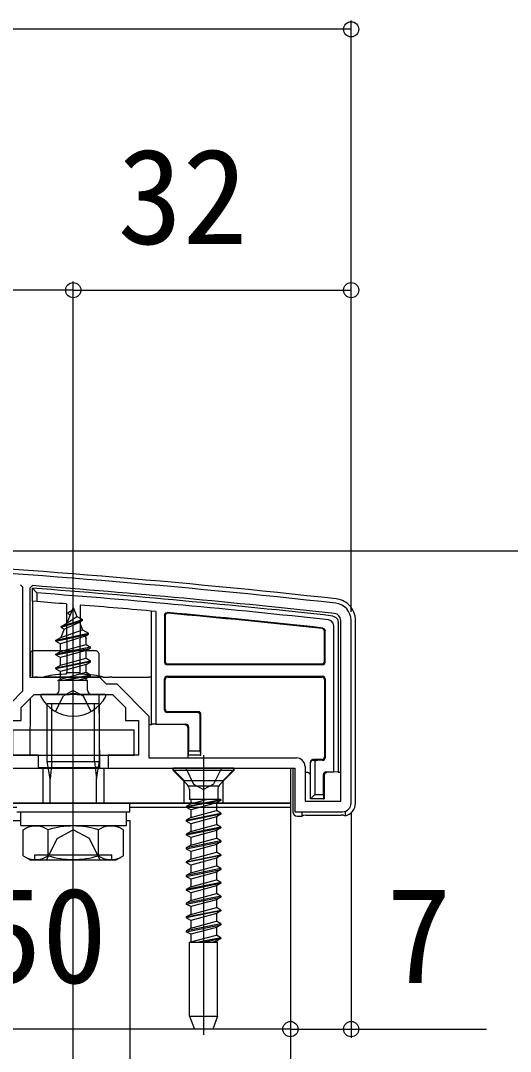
# Model space of a CAD drawing. Units: millimetres, scale not verified. Extents: x -875 to 875, y -1300 to 1292.
# Drawn here: x -611.1 to -554.7, y 932.7 to 1051.3 of the extents above; entities that cross this region are included whole.
import ezdxf
from ezdxf.enums import TextEntityAlignment as Align

# ---------------------------------------------------------------- set-up
doc = ezdxf.new("R2010")
doc.units = ezdxf.units.MM
doc.header["$LTSCALE"] = 8
for name, color, linetype in [('0-2_YKK_11', 7, 'Continuous'), ('0-3_YKK_12', 2, 'Continuous'), ('0-4_YKK_13', 4, 'Continuous'), ('0-5_YKK_D', 6, 'Continuous'), ('0-7_YSS_K', 3, 'Continuous')]:
    doc.layers.add(name, color=color, linetype=linetype)
doc.styles.add('ＭＳ ゴシック', font='')
doc.styles.get('ＭＳ ゴシック').set_extended_font_data('MS Gothic')

msp = doc.modelspace()

# ---------------------------------------------------------------- linework, layer by layer
at = {"layer": '0-2_YKK_11'}
for p, q in [((-574.2, 961.5), (-574.2, 982.3)), ((-573, 961.3), (-573, 982.3))]:
    msp.add_line(p, q, dxfattribs=at)
for points in [[(-630.7, 966.5), (-613.7, 966.5), (-613.7, 971.297), (-610.8, 974.197), (-610.8, 986.116), (-611.078, 986.415)], [(-609.678, 986.311), (-610, 986.012), (-610, 975.8), (-602, 975.8), (-601.2, 975), (-600.003, 975), (-596.3, 971.297), (-596.3, 966.5), (-579.3, 966.5)], [(-684, 960.3), (-630.5, 960.3), (-630.5, 965.3), (-609, 965.3), (-609, 966.8), (-612.5, 966.8), (-612.5, 970.8), (-611, 970.8), (-611, 972.3), (-609.5, 973.8), (-605.458, 973.8), (-605.275, 973.92), (-604.725, 973.92), (-604.542, 973.8), (-600.5, 973.8), (-599, 972.3), (-599, 970.8), (-597.5, 970.8), (-597.5, 966.8), (-601, 966.8), (-601, 965.3), (-579.5, 965.3), (-579.5, 960.3), (-574, 960.3)], [(-578.3, 965.5), (-578.3, 961.5), (-574.2, 961.5)]]:
    msp.add_lwpolyline(points, dxfattribs=at)
for centre, radius, start, end in [((-684.278, -9.703), 1000.004, 83.71371, 89.92663), ((-684.279, -9.709), 998.809, 83.71371, 85.71659), ((-575, 982.3), 2, 0, 83.71372), ((-575, 982.3), 0.8, 359.99999, 83.71371), ((-579.3, 965.5), 1, 0.00001, 89.99999), ((-574, 961.3), 1, 270.00001, 359.99999)]:
    msp.add_arc(centre, radius, start, end, dxfattribs=at)
at = {"layer": '0-3_YKK_12'}
for p, q in [((-580, 960.8), (-598.5, 960.8)), ((-580, 960.8), (-580, 150.3)), ((-635, 959.3), (-611.057, 959.3)), ((-598.863, 959.3), (-598.5, 959.3)), ((-598.5, 959.3), (-598.5, 150.8))]:
    msp.add_line(p, q, dxfattribs=at)
at = {"layer": '0-4_YKK_13'}
for p, q in [((-609.7, 984.508), (-609.7, 986.012)), ((-609.2, 985.473), (-609.7, 986.012)), ((-609.2, 985.473), (-609.2, 984.47)), ((-609.2, 984.47), (-609.7, 984.508)), ((-605.792, 984.207), (-605.751, 976.3)), ((-605, 970.3), (-605, 984.454)), ((-604.208, 984.08), (-604.249, 976.3)), ((-605, 983.8), (-605.747, 981.997)), ((-605.6, 983.11), (-605.346, 982.964)), ((-605, 983.8), (-604.576, 982.776)), ((-595.5, 983.34), (-595.5, 970.379)), ((-594.5, 982.922), (-594.5, 977.521)), ((-606.4, 981.52), (-603.95, 982.315)), ((-606.4, 981.62), (-605.747, 981.997)), ((-606.032, 981.308), (-604.301, 982.112)), ((-605.747, 981.997), (-604.576, 982.776)), ((-604.576, 982.776), (-603.95, 982.415)), ((-604.301, 982.112), (-603.95, 982.315)), ((-604.301, 982.112), (-603.93, 981.218)), ((-603.95, 982.315), (-603.95, 982.415)), ((-594.421, 982.836), (-594.421, 977.6)), ((-572.5, 961.297), (-572.5, 982.304)), ((-607, 980.03), (-603.25, 980.825)), ((-607, 979.93), (-603.25, 980.725)), ((-606.032, 981.308), (-606.424, 980.363)), ((-606.424, 980.363), (-603.93, 981.218)), ((-606.4, 981.52), (-606.032, 981.308)), ((-603.93, 981.218), (-603.25, 980.825)), ((-603.634, 980.503), (-603.25, 980.725)), ((-603.25, 980.725), (-603.25, 980.825)), ((-576.079, 977.6), (-576.079, 981.064)), ((-576, 977.521), (-576, 981.135)), ((-575, 964.879), (-575, 981.681)), ((-607, 980.03), (-606.424, 980.363)), ((-607, 979.93), (-607, 980.03)), ((-607, 979.93), (-606.475, 979.627)), ((-603.634, 980.503), (-606.475, 979.627)), ((-606.475, 978.743), (-606.475, 979.627)), ((-606.475, 978.743), (-603.525, 979.538)), ((-603.634, 980.503), (-603.525, 980.239)), ((-603.525, 979.538), (-603.525, 980.239)), ((-603.525, 979.538), (-603, 979.235)), ((-609.93, 978.502), (-609.944, 975.925)), ((-602.372, 978.8), (-609.628, 978.8)), ((-603, 979.235), (-607, 978.44)), ((-607, 978.34), (-603, 979.135)), ((-607, 978.44), (-606.475, 978.743)), ((-607, 978.34), (-607, 978.44)), ((-607, 978.34), (-606.475, 978.037)), ((-603.525, 978.832), (-606.475, 978.037)), ((-603.525, 978.832), (-603, 979.135)), ((-603.525, 977.948), (-603.525, 978.832)), ((-603, 979.135), (-603, 979.235)), ((-602.07, 978.502), (-602.055, 975.8)), ((-607, 976.85), (-603, 977.645)), ((-603, 977.545), (-607, 976.75)), ((-606.475, 977.153), (-606.475, 978.037)), ((-606.475, 977.153), (-603.525, 977.948)), ((-603.525, 977.242), (-606.475, 976.447)), ((-603.525, 977.948), (-603, 977.645)), ((-603.525, 976.358), (-603.525, 977.242)), ((-594.2, 977.221), (-576.3, 977.221)), ((-594.121, 977.3), (-576.379, 977.3)), ((-609.135, 975.8), (-608.437, 975.8)), ((-601.563, 975.8), (-608.437, 975.8)), ((-607, 976.75), (-606.475, 976.447)), ((-606.475, 975.563), (-606.475, 976.447)), ((-606.475, 975.563), (-603.525, 976.358)), ((-606.358, 975.387), (-603, 976.055)), ((-603, 975.955), (-605.855, 975.387)), ((-605.751, 976.3), (-604.249, 976.3)), ((-605.75, 976.186), (-605.751, 976.3)), ((-604.249, 976.3), (-604.25, 976.186)), ((-603.525, 976.358), (-603, 976.055)), ((-603.525, 975.652), (-603, 975.955)), ((-603, 975.955), (-603, 976.055)), ((-602.055, 975.8), (-602.055, 975.792)), ((-601.563, 975.8), (-600.865, 975.8)), ((-600.573, 975.8), (-596.3, 975.8)), ((-596, 975.8), (-596.3, 975.8)), ((-594.2, 975.879), (-576.3, 975.879)), ((-594.121, 975.8), (-576.379, 975.8)), ((-606.779, 975.387), (-606.475, 975.563)), ((-603.365, 975.387), (-606.779, 975.387)), ((-606.635, 974.3), (-606.635, 975.387)), ((-605, 952.232), (-605, 975.232)), ((-603.525, 975.652), (-604.506, 975.387)), ((-603.525, 975.387), (-603.525, 975.652)), ((-603.365, 974.3), (-603.365, 975.387)), ((-594.5, 972.021), (-594.5, 975.579)), ((-594.421, 972.1), (-594.421, 975.5)), ((-576.079, 975.5), (-576.079, 966.6)), ((-576, 975.579), (-576, 966.521)), ((-601.404, 973.8), (-608.596, 973.8)), ((-607.05, 971.834), (-606.145, 973.649)), ((-605, 974.258), (-606.145, 973.649)), ((-605, 974.258), (-603.855, 973.649)), ((-602.95, 971.834), (-603.855, 973.649)), ((-602.045, 973.8), (-602, 965.3)), ((-609.958, 973.342), (-609.992, 966.8)), ((-602, 972.732), (-608, 972.732)), ((-608, 966.078), (-608, 972.732)), ((-607.46, 966.078), (-607.46, 972.732)), ((-602.54, 966.078), (-602.54, 972.732)), ((-602, 966.078), (-602, 972.732)), ((-590.679, 971.721), (-594.2, 971.721)), ((-590.6, 971.8), (-594.121, 971.8)), ((-590.379, 967.3), (-590.379, 971.421)), ((-595.5, 970.379), (-592.021, 970.379)), ((-591.8, 970), (-591.8, 966.8)), ((-591.8, 970), (-591.8, 970)), ((-591.721, 970.079), (-591.721, 967.3)), ((-591.737, 966.8), (-591.8, 966.8)), ((-591.8, 966.8), (-591.8, 966.5)), ((-591.737, 966.8), (-591.721, 967.3)), ((-591.721, 967.3), (-590.379, 967.3)), ((-590, 966.8), (-590, 934.639)), ((-576.379, 966.3), (-577.4, 966.3)), ((-613.2, 965.3), (-610, 965.3)), ((-609.084, 965.392), (-602.463, 965.392)), ((-608.5, 965.3), (-608.5, 961.3)), ((-608, 966.078), (-602, 966.078)), ((-607.675, 964.078), (-608, 966.078)), ((-607.46, 966.078), (-607.675, 964.078)), ((-602.54, 966.078), (-602.325, 964.078)), ((-602.325, 964.078), (-602, 966.078)), ((-602.166, 965.376), (-602, 965.3)), ((-602, 965.3), (-596.8, 965.3)), ((-601.5, 965.3), (-601.5, 961.3)), ((-592.25, 963.9), (-593.65, 965.3)), ((-586.5, 965.3), (-593.5, 965.3)), ((-593.5, 965.3), (-593.5, 965.05)), ((-592.05, 965.3), (-591.145, 963.485)), ((-591.8, 965.3), (-579.7, 965.3)), ((-587.75, 963.9), (-586.35, 965.3)), ((-586.5, 965.3), (-586.5, 965.05)), ((-579.7, 965.3), (-579.7, 960.299)), ((-577.7, 965.937), (-577.7, 966)), ((-577.4, 966.237), (-576.896, 966.221)), ((-577.2, 965.922), (-577.2, 962.3)), ((-576.3, 966.221), (-576.896, 966.221)), ((-607.675, 961.3), (-607.675, 964.078)), ((-602.325, 961.3), (-602.325, 964.078)), ((-586.5, 965.05), (-593.5, 965.05)), ((-593.5, 965.05), (-591.869, 963.419)), ((-586.5, 965.05), (-588.131, 963.419)), ((-578, 964.8), (-578.3, 964.8)), ((-576.2, 962.3), (-576.2, 964.579)), ((-576.114, 964.494), (-576.114, 964.492)), ((-576.114, 964.492), (-576.114, 961.8)), ((-575.9, 964.879), (-575, 964.879)), ((-574.5, 964.863), (-574.5, 964.8)), ((-574.2, 964.8), (-574.5, 964.8)), ((-592.25, 961.3), (-592.25, 963.9)), ((-592.25, 963.9), (-587.75, 963.9)), ((-591.771, 963.3), (-588.229, 963.3)), ((-591.635, 962.854), (-591.635, 961.712)), ((-591.145, 963.485), (-590, 962.876)), ((-588.365, 962.854), (-588.365, 961.712)), ((-587.75, 961.3), (-587.75, 963.9)), ((-592, 960.917), (-588, 961.712)), ((-588, 961.612), (-592, 960.817)), ((-588, 961.712), (-591.635, 961.712)), ((-591.475, 961.712), (-591.475, 961.221)), ((-591.475, 961.221), (-589.65, 961.712)), ((-588, 961.612), (-588.525, 961.309)), ((-588, 961.712), (-588, 961.612)), ((-577.2, 962.3), (-576.2, 962.3)), ((-576.2, 962.3), (-576.184, 961.8)), ((-576.184, 961.8), (-576.114, 961.8)), ((-611.5, 961.3), (-598.5, 961.3)), ((-598.5, 960.3), (-598.5, 961.3)), ((-591.475, 961.221), (-592, 960.917)), ((-592, 960.917), (-592, 960.817)), ((-591.475, 960.514), (-592, 960.817)), ((-588.525, 961.309), (-591.475, 960.514)), ((-591.475, 960.514), (-591.475, 959.631)), ((-591.475, 959.631), (-588.525, 960.426)), ((-588.525, 961.309), (-588.525, 960.426)), ((-588, 960.122), (-588.525, 960.426)), ((-611.5, 960.3), (-598.5, 960.3)), ((-611.057, 960.3), (-598.875, 960.3)), ((-611.057, 958.732), (-611.057, 960.3)), ((-592, 959.327), (-588, 960.122)), ((-588, 960.022), (-592, 959.227)), ((-591.475, 958.924), (-592, 959.227)), ((-588.525, 959.719), (-591.475, 958.924)), ((-588.525, 959.719), (-588.525, 958.836)), ((-579.201, 959.8), (-578.7, 959.8)), ((-578.237, 959.892), (-574.163, 959.892)), ((-573.7, 960.346), (-573.7, 959.83)), ((-610.774, 958.232), (-609.907, 958.732)), ((-610.774, 955.232), (-610.774, 958.232)), ((-609.907, 958.732), (-600.093, 958.732)), ((-607.887, 955.247), (-607.887, 958.217)), ((-606.854, 957.232), (-605, 958.217)), ((-603.146, 957.232), (-605, 958.217)), ((-602.113, 955.247), (-602.113, 958.217)), ((-599.226, 958.232), (-600.093, 958.732)), ((-599.226, 955.232), (-599.226, 958.232)), ((-588, 958.532), (-592, 957.737)), ((-592, 957.637), (-588, 958.432)), ((-591.475, 958.041), (-592, 957.737)), ((-591.475, 958.924), (-591.475, 958.041)), ((-591.475, 958.041), (-588.525, 958.836)), ((-588.525, 958.129), (-591.475, 957.334)), ((-588, 958.532), (-588.525, 958.836)), ((-588, 958.432), (-588.525, 958.129)), ((-588.525, 958.129), (-588.525, 957.246)), ((-588, 958.532), (-588, 958.432)), ((-608.1, 954.732), (-606.854, 957.232)), ((-601.9, 954.732), (-603.146, 957.232)), ((-592, 957.737), (-592, 957.637)), ((-591.475, 957.334), (-592, 957.637)), ((-588, 956.942), (-592, 956.147)), ((-591.475, 957.334), (-591.475, 956.451)), ((-591.475, 956.451), (-588.525, 957.246)), ((-588, 956.942), (-588.525, 957.246)), ((-588, 956.842), (-588.525, 956.539)), ((-588, 956.942), (-588, 956.842)), ((-591.475, 956.451), (-592, 956.147)), ((-592, 956.147), (-592, 956.047)), ((-588.525, 956.539), (-591.475, 955.744)), ((-591.475, 955.744), (-591.475, 954.861)), ((-591.475, 954.861), (-588.525, 955.656)), ((-588.525, 956.539), (-588.525, 955.656)), ((-588, 955.352), (-588.525, 955.656)), ((-610.774, 955.232), (-609.907, 954.732)), ((-600.093, 954.732), (-609.907, 954.732)), ((-609.432, 954.732), (-609.432, 955.332)), ((-609.432, 955.332), (-600.568, 955.332)), ((-600.568, 954.732), (-600.568, 955.332)), ((-599.226, 955.232), (-600.093, 954.732)), ((-592, 954.557), (-588, 955.352)), ((-588, 955.252), (-592, 954.457)), ((-591.475, 954.861), (-592, 954.557)), ((-592, 954.557), (-592, 954.457)), ((-591.475, 954.154), (-592, 954.457)), ((-588.525, 954.949), (-591.475, 954.154)), ((-588, 955.252), (-588.525, 954.949)), ((-588.525, 954.949), (-588.525, 954.066)), ((-588, 955.352), (-588, 955.252)), ((-588, 953.762), (-592, 952.967)), ((-592, 952.867), (-588, 953.662)), ((-591.475, 953.271), (-592, 952.967)), ((-591.475, 954.154), (-591.475, 953.271)), ((-591.475, 953.271), (-588.525, 954.066)), ((-588.525, 953.359), (-591.475, 952.564)), ((-588, 953.762), (-588.525, 954.066)), ((-588, 953.662), (-588.525, 953.359)), ((-588.525, 953.359), (-588.525, 952.476)), ((-588, 953.762), (-588, 953.662)), ((-592, 952.967), (-592, 952.867)), ((-591.475, 952.564), (-592, 952.867)), ((-588, 952.172), (-592, 951.377)), ((-592, 951.277), (-588, 952.072)), ((-591.475, 952.564), (-591.475, 951.681)), ((-591.475, 951.681), (-588.525, 952.476)), ((-588, 952.172), (-588.525, 952.476)), ((-588, 952.072), (-588.525, 951.769)), ((-588, 952.172), (-588, 952.072)), ((-591.475, 950.974), (-592, 951.277)), ((-588.525, 951.769), (-591.475, 950.974)), ((-591.475, 950.974), (-591.475, 950.091)), ((-591.475, 950.091), (-588.525, 950.886)), ((-588.525, 951.769), (-588.525, 950.886)), ((-588, 950.582), (-588.525, 950.886)), ((-588, 950.582), (-592, 949.787)), ((-592, 949.687), (-588, 950.482)), ((-591.475, 950.091), (-592, 949.787)), ((-592, 949.787), (-592, 949.687)), ((-591.475, 949.384), (-592, 949.687)), ((-588.525, 950.179), (-591.475, 949.384)), ((-588, 950.482), (-588.525, 950.179)), ((-588.525, 950.179), (-588.525, 949.296)), ((-588, 950.582), (-588, 950.482)), ((-592, 948.197), (-588, 948.992)), ((-588, 948.892), (-592, 948.097)), ((-591.475, 948.501), (-592, 948.197)), ((-591.475, 949.384), (-591.475, 948.501)), ((-591.475, 948.501), (-588.525, 949.296)), ((-588.525, 948.589), (-591.475, 947.794)), ((-588, 948.992), (-588.525, 949.296)), ((-588, 948.892), (-588.525, 948.589)), ((-588.525, 948.589), (-588.525, 947.706)), ((-588, 948.992), (-588, 948.892)), ((-592, 948.197), (-592, 948.097)), ((-591.475, 947.794), (-592, 948.097)), ((-588, 947.402), (-592, 946.607)), ((-591.475, 947.794), (-591.475, 946.911)), ((-591.475, 946.911), (-588.525, 947.706)), ((-588, 947.402), (-588.525, 947.706)), ((-588, 947.402), (-588, 947.302)), ((-592, 946.507), (-588, 947.302)), ((-591.475, 946.911), (-592, 946.607)), ((-592, 946.607), (-592, 946.507)), ((-591.475, 946.204), (-592, 946.507)), ((-588.525, 946.999), (-591.475, 946.204)), ((-591.475, 946.204), (-591.475, 945.321)), ((-588, 947.302), (-588.525, 946.999)), ((-588.525, 946.999), (-588.525, 946.116)), ((-591.6, 936.8), (-591.6, 945.3)), ((-591.6, 945.3), (-588.4, 945.3)), ((-591.475, 945.321), (-591.511, 945.3)), ((-591.475, 945.321), (-588.525, 946.116)), ((-588, 945.812), (-590.579, 945.3)), ((-590.075, 945.3), (-588, 945.712)), ((-588, 945.812), (-588.525, 946.116)), ((-588.525, 945.409), (-588.525, 945.3)), ((-588.4, 936.8), (-588.4, 945.3)), ((-591.6, 936.8), (-588.4, 936.8)), ((-591.6, 936.8), (-591.054, 935.3)), ((-588.4, 936.8), (-588.946, 935.3)), ((-588.946, 935.3), (-591.054, 935.3))]:
    msp.add_line(p, q, dxfattribs=at)
for points in [[(-609.7, 984.508), (-609.7, 975.8), (-609.427, 975.8)], [(-572.5, 982.304), (-572.512, 982.547), (-572.547, 982.787), (-572.605, 983.022), (-572.687, 983.252), (-572.79, 983.472), (-572.913, 983.68), (-573.057, 983.876), (-573.219, 984.058), (-573.397, 984.221), (-573.591, 984.367), (-573.799, 984.495), (-574.017, 984.6), (-574.244, 984.684), (-574.48, 984.746), (-574.722, 984.785)], [(-605.6, 983.11), (-605.6, 983.21), (-605.133, 983.48)], [(-595.5, 970.379), (-596, 970.363), (-596, 983.385)], [(-594.5, 982.922), (-594.455, 983.08), (-594.334, 983.19), (-594.173, 983.221)], [(-594.094, 983.135), (-594.256, 983.104), (-594.376, 982.994), (-594.421, 982.836)], [(-606.4, 981.52), (-606.4, 981.62), (-603.95, 982.415)], [(-575, 981.681), (-575.08, 982.005), (-575.302, 982.253), (-575.615, 982.368)], [(-575.115, 982.816), (-575.116, 982.816), (-575.117, 982.816), (-575.119, 982.816), (-575.121, 982.816), (-575.123, 982.817)], [(-575.115, 982.816), (-574.804, 982.698), (-574.583, 982.451), (-574.5, 982.129)], [(-574.5, 982.121), (-574.5, 964.863), (-575, 964.879)], [(-576.079, 981.064), (-576.114, 981.205), (-576.21, 981.312), (-576.346, 981.362)], [(-576.267, 981.433), (-576.132, 981.383), (-576.035, 981.275), (-576, 981.135)], [(-607, 976.75), (-607, 976.85), (-606.475, 977.153)], [(-603.525, 977.242), (-603, 977.545), (-603, 977.645)], [(-609.135, 975.8), (-609.194, 975.8), (-609.298, 975.8), (-609.427, 975.8)], [(-605.75, 976.186), (-605.779, 976.16), (-605.861, 976.139), (-605.981, 976.127)], [(-604.019, 976.127), (-604.139, 976.139), (-604.221, 976.16), (-604.25, 976.186)], [(-600.573, 975.8), (-600.702, 975.8), (-600.806, 975.8), (-600.865, 975.8)], [(-590.363, 966.8), (-590.3, 966.8), (-590.3, 971.5)], [(-596, 970.363), (-596, 970.3), (-596.3, 970.3)], [(-590.379, 967.3), (-590.363, 966.8), (-591.737, 966.8)], [(-587.95, 965.3), (-588.855, 963.485), (-590, 962.876)], [(-577.7, 961.8), (-577.7, 965.937), (-577.7, 965.937)], [(-576.184, 961.8), (-577.7, 961.8), (-577.2, 962.3)], [(-611.5, 960.8), (-630, 960.8), (-630, 961.3), (-580, 961.3), (-580, 960.8), (-598.5, 960.8)], [(-611.057, 958.732), (-598.875, 958.732), (-598.875, 960.254)], [(-591.475, 959.631), (-592, 959.327), (-592, 959.227)], [(-588, 960.122), (-588, 960.022), (-588.525, 959.719)], [(-578.7, 960.3), (-578.7, 959.8), (-578.535, 959.876)], [(-573.865, 959.89), (-573.904, 959.893), (-573.982, 959.892), (-574.088, 959.891)], [(-591.475, 955.744), (-592, 956.047), (-588, 956.842)], [(-591.475, 951.681), (-592, 951.377), (-592, 951.277)], [(-588, 945.812), (-588, 945.712), (-588.525, 945.409), (-588.931, 945.3)]]:
    msp.add_lwpolyline(points, dxfattribs=at)
for points in [[(-612, 966.8), (-598, 966.8), (-598, 969.7), (-612, 969.7)], [(-630, 965.3), (-580, 965.3), (-580, 961.3), (-630, 961.3)]]:
    msp.add_lwpolyline(points, close=True, dxfattribs=at)
for centre, radius, start, end in [((-684.278, -9.699), 1000.5, 83.71346, 89.92691), ((-684.278, -9.699), 998.5, 83.72398, 85.7166), ((-684.278, -9.699), 998, 83.74923, 85.68567), ((-684.278, -9.699), 997, 85.48491, 85.68133), ((-684.278, -9.699), 997, 84.89134, 85.3936), ((-684.278, -9.699), 997, 83.78064, 84.81476), ((-684.278, -9.699), 996.922, 83.78469, 84.80982), ((-575.2, 982.121), 0.7, 0, 0.69478), ((-594.2, 977.521), 0.3, 180.00157, 269.99843), ((-594.121, 977.6), 0.3, 180.00157, 269.99843), ((-576.379, 977.6), 0.3, 270.00157, 359.99843), ((-576.3, 977.521), 0.3, 270.00157, 359.99843), ((-594.2, 975.579), 0.3, 90.00157, 179.99843), ((-594.121, 975.5), 0.3, 90.00157, 179.99843), ((-576.379, 975.5), 0.3, 0.00157, 89.99843), ((-576.3, 975.579), 0.3, 0.00157, 89.99843), ((-608.596, 973.646), 0.154, 90, 207.28096), ((-605, 975.5), 4.2, 207.28096, 332.71904), ((-607.135, 974.3), 0.5, 270, 0), ((-602.865, 974.3), 0.5, 180, 270), ((-601.404, 973.646), 0.154, 332.71904, 90), ((-594.2, 972.021), 0.3, 180.00157, 269.99843), ((-594.121, 972.1), 0.3, 180.00157, 269.99843), ((-590.679, 971.421), 0.3, 0.00157, 89.99843), ((-590.6, 971.5), 0.3, 0.00157, 89.99843), ((-592.021, 970.079), 0.3, 0.00157, 89.99843), ((-577.4, 966), 0.3, 90, 180), ((-576.379, 966.6), 0.3, 270.00157, 359.99843), ((-576.3, 966.521), 0.3, 270.00157, 359.99843), ((-578, 964.5), 0.3, 0, 90), ((-575.9, 964.579), 0.3, 90.00157, 179.99843), ((-592.435, 962.854), 0.8, 0, 45), ((-587.565, 962.854), 0.8, 135, 180), ((-609.345, 956.066), 2.598, 55.86369, 115.45615), ((-605, 949.11), 9.553, 72.41205, 107.58795), ((-600.655, 956.066), 2.598, 64.54385, 124.13631), ((-609.345, 957.397), 2.598, 244.54385, 304.13631), ((-605, 964.354), 9.553, 252.41205, 287.58795), ((-600.655, 957.397), 2.598, 235.86369, 295.45615)]:
    msp.add_arc(centre, radius, start, end, dxfattribs=at)
for centre, major_axis, ratio, start_param, end_param in [((-609.628, 978.5), (0.303, 0), 0.991228, 1.8123087, 3.1363567), ((-609.628, 978.5), (0.303, 0), 0.991228, 1.5707963, 1.8123087), ((-602.372, 978.5), (0.303, 0), 0.991228, 0.005236, 1.5707963), ((-605, 975.301), (4.247, 0), 0.2, 1.8038052, 2.5135649), ((-605, 975.301), (4.247, 0), 0.2, 0.6280278, 1.3377874), ((-592.1, 970), (-0.12, 0.275), 0.999508, 4.3005762, 5.8706806), ((-602.463, 965.373), (0.3, 0), 0.061143, 0.1328328, 1.5710536), ((-577.4, 965.937), (0.215, 0.209), 0.999567, 0.8013178, 2.3712533), ((-576.896, 965.921), (-0.304, 0.01), 0.986381, 4.7442282, 6.3141637), ((-578, 964.494), (0.213, -0.213), 0.994778, 0.7880162, 2.3535765), ((-575.815, 964.494), (0.115, 0.277), 0.992623, 0.3953239, 1.9608843), ((-574.003, 961.303), (1.065, -1.065), 0.99628, 5.6988048, 7.06672), ((-579.199, 960.301), (-0.355, -0.355), 0.99628, 5.4996506, 7.06672), ((-578.237, 959.873), (0.3, 0), 0.061163, 1.5707963, 3.0090411), ((-574.163, 959.873), (0.3, 0), 0.061163, 1.3205935, 1.5707963), ((-574.259, 961.559), (2.691, -1.61), 0.42434, 5.103385, 5.1638257)]:
    msp.add_ellipse(centre, major_axis=major_axis, ratio=ratio, start_param=start_param, end_param=end_param, dxfattribs=at)
at = {"layer": '0-5_YKK_D'}
for p, q in [((-573, 983.3), (-573, 1051.3)), ((-573, 1050.3), (-685, 1050.3)), ((-605, 985.454), (-605, 1021.3)), ((-605, 985.454), (-605, 1021.3)), ((-573, 983.3), (-573, 1021.3)), ((-605, 1020.3), (-685, 1020.3)), ((-605, 1020.3), (-573, 1020.3)), ((-682, 990.3), (-444, 990.3)), ((-580, 959.8), (-580, 934.3)), ((-580, 959.8), (-580, 934.3)), ((-573, 960.3), (-573, 934.3)), ((-580, 935.3), (-630, 935.3))]:
    msp.add_line(p, q, dxfattribs=at)
msp.add_lwpolyline([(-580, 935.3), (-573, 935.3), (-557.403, 935.3)], dxfattribs=at)
for centre in [(-573, 1050.3), (-605, 1020.3), (-605, 1020.3), (-573, 1020.3), (-580, 935.3), (-580, 935.3), (-573, 935.3)]:
    msp.add_circle(centre, 0.875, dxfattribs=at)
at = {"layer": '0-7_YSS_K'}
msp.add_line((-605, 2.3), (-605, 1010.586), dxfattribs=at)

# ---------------------------------------------------------------- texts
at = {"layer": '0-5_YKK_D', "style": 'ＭＳ ゴシック'}
for s, p in [('32', (-599.909, 1022.3)), ('50', (-616.08, 937.3)), ('7', (-568.949, 937.3))]:
    msp.add_text(s, height=11, dxfattribs=at).set_placement(p, align=Align.BOTTOM_LEFT)

doc.saveas('drawing.dxf')
